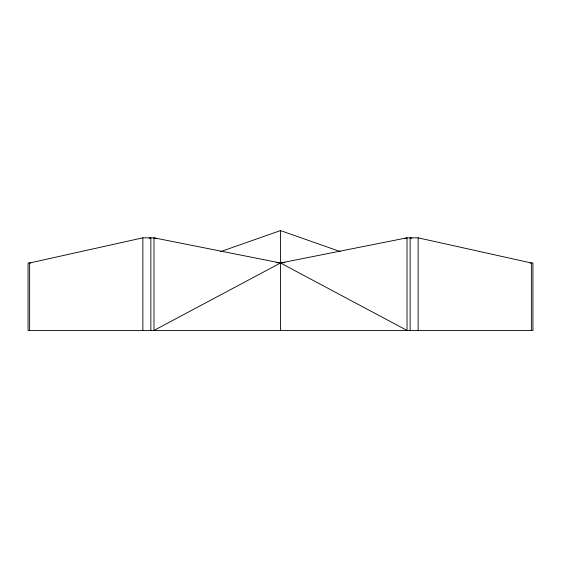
<?xml version="1.0" encoding="UTF-8"?>
<svg xmlns="http://www.w3.org/2000/svg" width="561" height="561" viewBox="0 0 561 561"><rect width="100%" height="100%" fill="white"/><g stroke="black" fill="none" stroke-linecap="round" stroke-linejoin="round"><path stroke-width="0.84" d="M404.593 238.72L407.02 237.829L418.134 237.829L531.379 262.99L531.379 330.422M220.606 251.623L280.5 230.578L340.394 251.623M284.841 262.632L280.5 262.99L153.98 237.829L142.866 237.829L29.621 262.99L29.621 330.422M149.156 238.208L150.86 237.829L150.86 330.422M30.673 262.99L28.05 262.99L28.05 330.422L532.95 330.422L532.95 262.99L530.327 262.99M276.159 262.632L280.5 262.99L407.02 237.829L407.02 330.422L280.5 262.99L153.98 330.422L153.98 237.829L156.407 238.72M411.844 238.208L410.14 237.829L410.14 330.422M418.134 237.829L418.134 330.422M280.5 230.578L280.5 330.422M142.866 237.829L142.866 330.422"/></g></svg>
